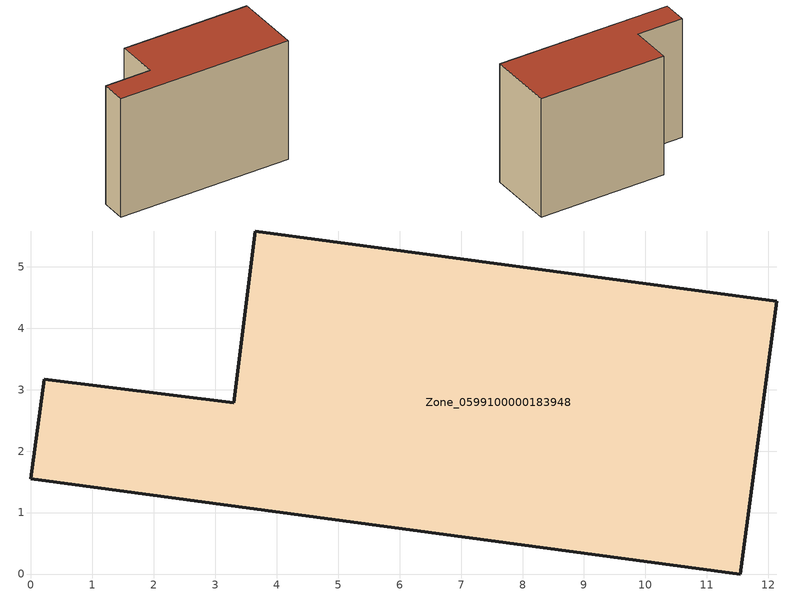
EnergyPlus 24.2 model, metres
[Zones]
Zone_0599100000183948
 floor ground (C_G): 11.54,0 0,1.55 0.22,3.17 3.3,2.79 3.65,5.58 12.13,4.44 z0
 wall outside (C_F): 0,1.55 11.54,0 12.13,4.44 3.65,5.58 3.3,2.79 0.22,3.17 0,1.55 z0:8.28
 roof outside (C_R): 0.22,3.17 0,1.55 11.54,0 12.13,4.44 3.65,5.58 3.3,2.79 z8.28
[BUILDING]
Pand.0599100000183948: North Axis=0; Terrain=City; Loads Convergence Tolerance Value=0.04; Temperature Convergence Tolerance Value=0.4; Solar Distribution=FullExterior; Maximum Number of Warmup Days=25; Minimum Number of Warmup Days=1
[Site:Location]
Rotterdam.The.Hague.AP_ZH_NLD Design_Conditions: Latitude=51.96; Longitude=4.45; Time Zone=1; Elevation=-4.5
[SITE:GROUNDTEMPERATURE:BUILDINGSURFACE]
18, 18, 18, 18, 18, 18, 18, 18, 18, 18, 18, 18
[MATERIAL] Thermal Absorptance=0.9; Solar Absorptance=0.7; Visible Absorptance=0.7
Name | Roughness | Thickness | Conductivity | Density | Specific Heat
G.TI.1946 | MediumSmooth | 0.15 | 1 | 540 | 1210
F.TI.1946 | Rough | 0.3 | 0.857143 | 1920 | 840
R.TI.1946 | MediumRough | 0.2 | 0.1 | 1500 | 1000
[CONSTRUCTION]
C_G: G.TI.1946
C_F: F.TI.1946
C_R: R.TI.1946
[ZONE]
Zone_0599100000183948: Type=1; Multiplier=1; Ceiling Height=Autocalculate; Volume=Autocalculate; Floor Area=autocalculate; Part of Total Floor Area=Yes
[ZONEINFILTRATION:DESIGNFLOWRATE]
Infil_Zone_0599100000183948: Zone or ZoneList or Space or SpaceList=Zone_0599100000183948; Schedule=AlwaysOn; Design Flow Rate Calculation Method=Flow/Area; Flow Rate per Floor Area=0.003; Constant Term Coefficient=1; Temperature Term Coefficient=0; Velocity Term Coefficient=0; Velocity Squared Term Coefficient=0
[HVACTEMPLATE:ZONE:IDEALLOADSAIRSYSTEM]
Zone_0599100000183948: Maximum Heating Supply Air Temperature=50; Minimum Cooling Supply Air Temperature=13; Maximum Heating Supply Air Humidity Ratio=0.0156; Minimum Cooling Supply Air Humidity Ratio=0.0077; Heating Limit=NoLimit; Cooling Limit=NoLimit; Dehumidification Control Type=ConstantSensibleHeatRatio; Cooling Sensible Heat Ratio=0.7; Dehumidification Setpoint=60; Humidification Control Type=None; Humidification Setpoint=30; Outdoor Air Method=None; Outdoor Air Flow Rate per Person=0.00944; Outdoor Air Flow Rate per Zone Floor Area=0; Outdoor Air Flow Rate per Zone=0; Demand Controlled Ventilation Type=None; Outdoor Air Economizer Type=NoEconomizer; Heat Recovery Type=None; Sensible Heat Recovery Effectiveness=0.7; Latent Heat Recovery Effectiveness=0.65
[ZONECONTROL:THERMOSTAT]
ThermostatControl_Zone_0599100000183948: Zone or ZoneList=Zone_0599100000183948; Control Type Schedule=DualSetpointControlType; Control 1=Thermostat_Zone_0599100000183948; Temperature Difference Between Cutout And Setpoint=0
[THERMOSTATSETPOINT:DUALSETPOINT]
Thermostat_Zone_0599100000183948: Heating Setpoint Temperature Schedule=HeatingSetpoint_Zone_0599100000183948; Cooling Setpoint Temperature Schedule=CoolingSetpoint_Zone_0599100000183948
[SCHEDULE:COMPACT]
HeatingSetpoint_Zone_0599100000183948: Through: 12/31, For: AllDays, Until: 24:00, 21
CoolingSetpoint_Zone_0599100000183948: Through: 12/31, For: AllDays, Until: 24:00, 24
DualSetpointControlType: Through: 12/31, For: AllDays, Until: 24:00, 4
AlwaysOn: Through: 12/31, For: AllDays, Until: 24:00, 1
